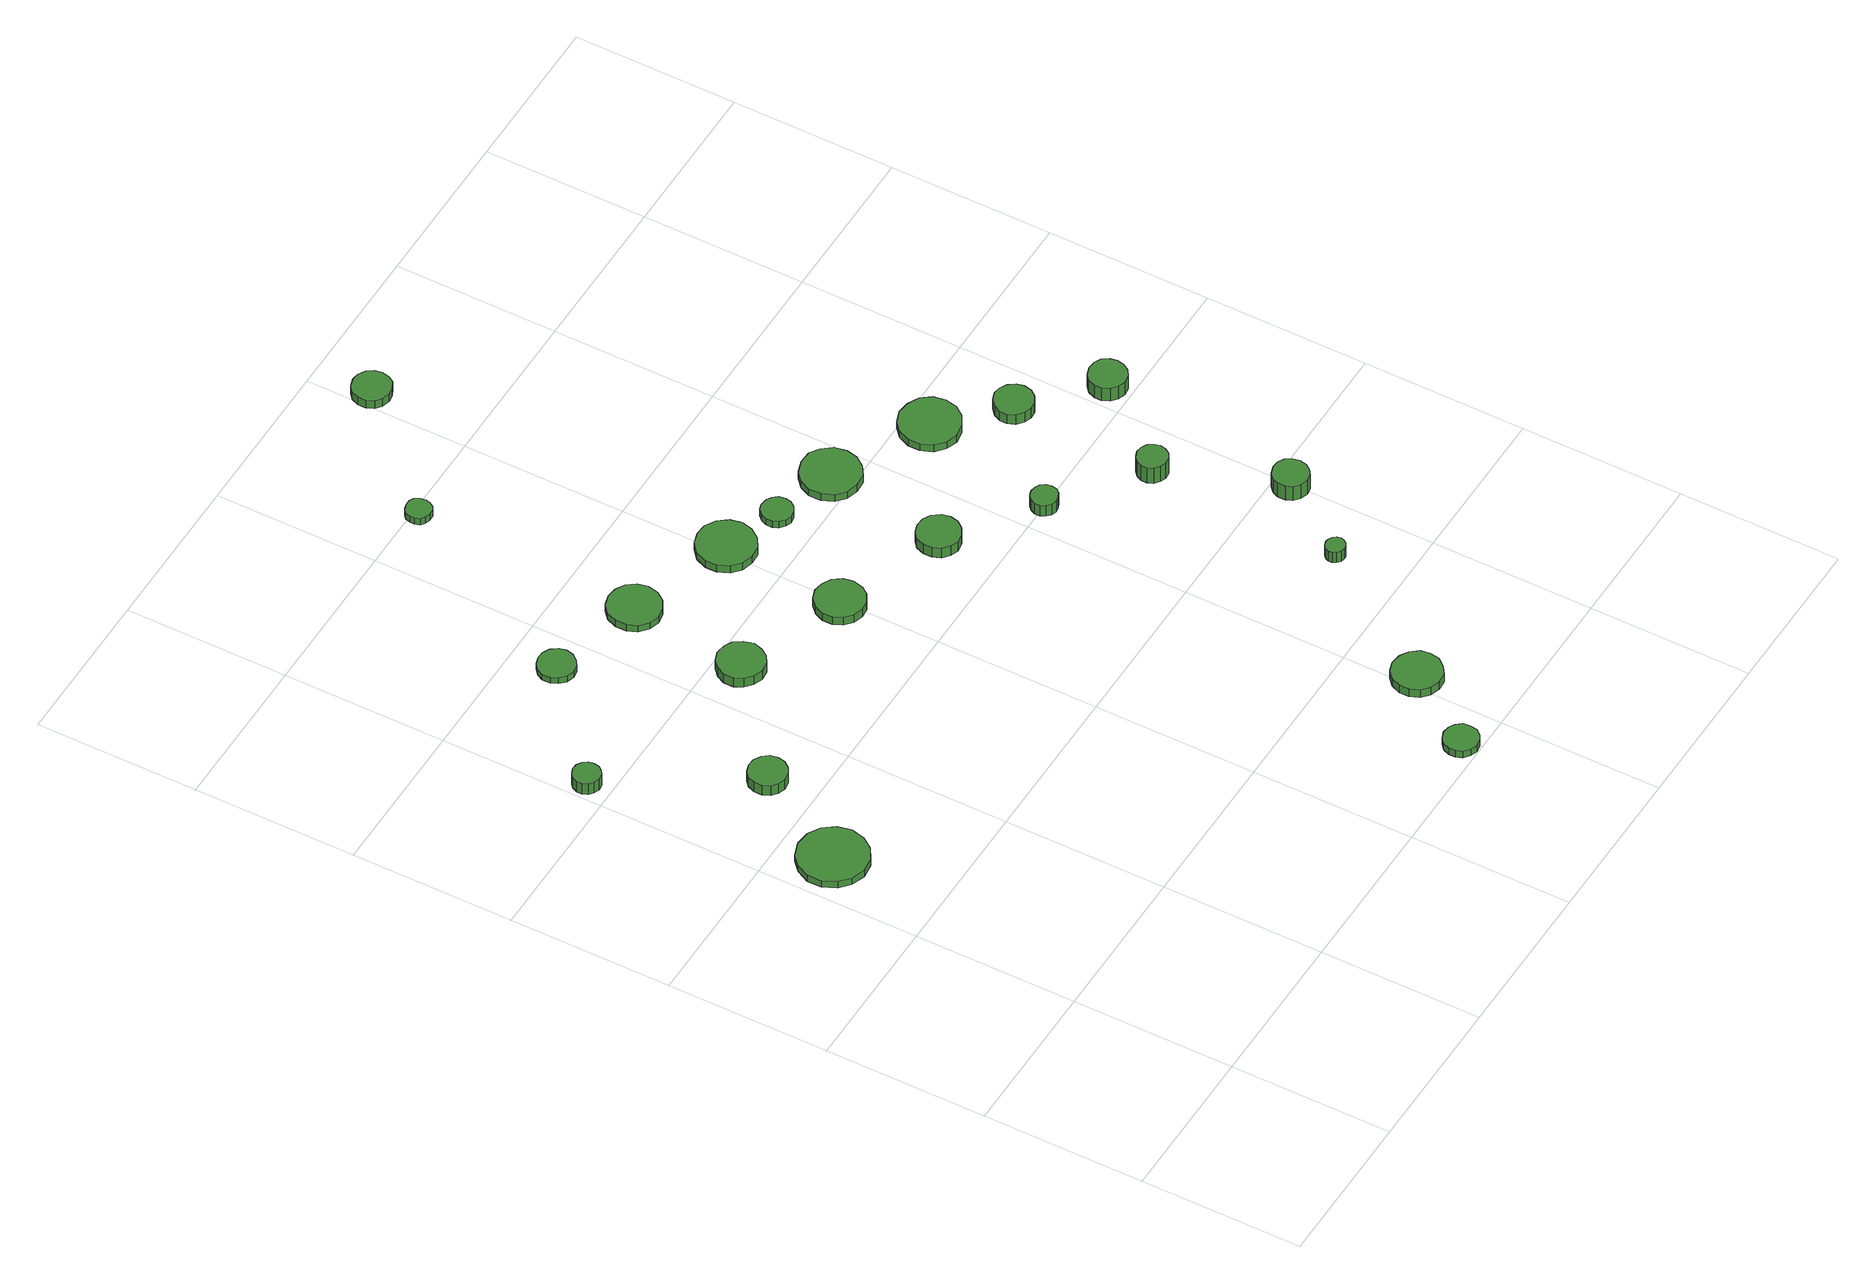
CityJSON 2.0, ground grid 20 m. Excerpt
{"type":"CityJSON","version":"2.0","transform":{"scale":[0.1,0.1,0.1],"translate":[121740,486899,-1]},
"CityObjects":{
"tree1":{"type":"SolitaryVegetationObject","attributes":{"function":"something"},"geometry":[{"type":"MultiSurface","lod":"1","boundaries":[[[0,1,2,3,4,5,6,7,8,9,10,11,12,13,14]],[[15,16,17,18,19,20,21,22,23,24,25,26,27,28,29]],[[0,29,28,1]],[[1,28,27,2]],[[2,27,26,3]],[[3,26,25,4]],[[4,25,24,5]],[[5,24,23,6]],[[6,23,22,7]],[[7,22,21,8]],[[8,21,20,9]],[[9,20,19,10]],[[10,19,18,11]],[[11,18,17,12]],[[12,17,16,13]],[[13,16,15,14]],[[14,15,29,0]]]}]},
"tree2":{"type":"SolitaryVegetationObject","attributes":{"function":"something"},"geometry":[{"type":"MultiSurface","lod":"1","boundaries":[[[30,31,32,33,34,35,36,37,38,39,40,41,42,43,44]],[[45,46,47,48,49,50,51,52,53,54,55,56,57,58,59]],[[30,59,58,31]],[[31,58,57,32]],[[32,57,56,33]],[[33,56,55,34]],[[34,55,54,35]],[[35,54,53,36]],[[36,53,52,37]],[[37,52,51,38]],[[38,51,50,39]],[[39,50,49,40]],[[40,49,48,41]],[[41,48,47,42]],[[42,47,46,43]],[[43,46,45,44]],[[44,45,59,30]]]}]},
"tree3":{"type":"SolitaryVegetationObject","attributes":{"function":"something"},"geometry":[{"type":"MultiSurface","lod":"1","boundaries":[[[60,61,62,63,64,65,66,67,68,69,70,71,72,73,74]],[[75,76,77,78,79,80,81,82,83,84,85,86,87,88,89]],[[60,89,88,61]],[[61,88,87,62]],[[62,87,86,63]],[[63,86,85,64]],[[64,85,84,65]],[[65,84,83,66]],[[66,83,82,67]],[[67,82,81,68]],[[68,81,80,69]],[[69,80,79,70]],[[70,79,78,71]],[[71,78,77,72]],[[72,77,76,73]],[[73,76,75,74]],[[74,75,89,60]]]}]},
"tree4":{"type":"SolitaryVegetationObject","attributes":{"function":"something"},"geometry":[{"type":"MultiSurface","lod":"1","boundaries":[[[90,91,92,93,94,95,96,97,98,99,100,101,102,103,104]],[[105,106,107,108,109,110,111,112,113,114,115,116,117,118,119]],[[90,119,118,91]],[[91,118,117,92]],[[92,117,116,93]],[[93,116,115,94]],[[94,115,114,95]],[[95,114,113,96]],[[96,113,112,97]],[[97,112,111,98]],[[98,111,110,99]],[[99,110,109,100]],[[100,109,108,101]],[[101,108,107,102]],[[102,107,106,103]],[[103,106,105,104]],[[104,105,119,90]]]}]},
"tree5":{"type":"SolitaryVegetationObject","attributes":{"function":"something"},"geometry":[{"type":"MultiSurface","lod":"1","boundaries":[[[120,121,122,123,124,125,126,127,128,129,130,131,132,133,134]],[[135,136,137,138,139,140,141,142,143,144,145,146,147,148,149]],[[120,149,148,121]],[[121,148,147,122]],[[122,147,146,123]],[[123,146,145,124]],[[124,145,144,125]],[[125,144,143,126]],[[126,143,142,127]],[[127,142,141,128]],[[128,141,140,129]],[[129,140,139,130]],[[130,139,138,131]],[[131,138,137,132]],[[132,137,136,133]],[[133,136,135,134]],[[134,135,149,120]]]}]},
"tree6":{"type":"SolitaryVegetationObject","attributes":{"function":"something"}},
"tree7":{"type":"SolitaryVegetationObject","attributes":{"function":"something"},"geometry":[{"type":"MultiSurface","lod":"1","boundaries":[[[150,151,152,153,154,155,156,157,158,159,160,161,162,163,164]],[[165,166,167,168,169,170,171,172,173,174,175,176,177,178,179]],[[150,179,178,151]],[[151,178,177,152]],[[152,177,176,153]],[[153,176,175,154]],[[154,175,174,155]],[[155,174,173,156]],[[156,173,172,157]],[[157,172,171,158]],[[158,171,170,159]],[[159,170,169,160]],[[160,169,168,161]],[[161,168,167,162]],[[162,167,166,163]],[[163,166,165,164]],[[164,165,179,150]]]}]},
"tree8":{"type":"SolitaryVegetationObject","attributes":{"function":"something"},"geometry":[{"type":"MultiSurface","lod":"1","boundaries":[[[180,181,182,183,184,185,186,187,188,189,190,191,192,193,194]],[[195,196,197,198,199,200,201,202,203,204,205,206,207,208,209]],[[180,209,208,181]],[[181,208,207,182]],[[182,207,206,183]],[[183,206,205,184]],[[184,205,204,185]],[[185,204,203,186]],[[186,203,202,187]],[[187,202,201,188]],[[188,201,200,189]],[[189,200,199,190]],[[190,199,198,191]],[[191,198,197,192]],[[192,197,196,193]],[[193,196,195,194]],[[194,195,209,180]]]}]},
"tree9":{"type":"SolitaryVegetationObject","attributes":{"function":"something"},"geometry":[{"type":"MultiSurface","lod":"1","boundaries":[[[210,211,212,213,214,215,216,217,218,219,220,221,222,223,224]],[[225,226,227,228,229,230,231,232,233,234,235,236,237,238,239]],[[210,239,238,211]],[[211,238,237,212]],[[212,237,236,213]],[[213,236,235,214]],[[214,235,234,215]],[[215,234,233,216]],[[216,233,232,217]],[[217,232,231,218]],[[218,231,230,219]],[[219,230,229,220]],[[220,229,228,221]],[[221,228,227,222]],[[222,227,226,223]],[[223,226,225,224]],[[224,225,239,210]]]}]},
"tree10":{"type":"SolitaryVegetationObject","attributes":{"function":"something"}},
"tree11":{"type":"SolitaryVegetationObject","attributes":{"function":"something"},"geometry":[{"type":"MultiSurface","lod":"1","boundaries":[[[240,241,242,243,244,245,246,247,248,249,250,251,252,253,254]],[[255,256,257,258,259,260,261,262,263,264,265,266,267,268,269]],[[240,269,268,241]],[[241,268,267,242]],[[242,267,266,243]],[[243,266,265,244]],[[244,265,264,245]],[[245,264,263,246]],[[246,263,262,247]],[[247,262,261,248]],[[248,261,260,249]],[[249,260,259,250]],[[250,259,258,251]],[[251,258,257,252]],[[252,257,256,253]],[[253,256,255,254]],[[254,255,269,240]]]}]},
"tree12":{"type":"SolitaryVegetationObject","attributes":{"function":"something"},"geometry":[{"type":"MultiSurface","lod":"1","boundaries":[[[270,271,272,273,274,275,276,277,278,279,280,281,282,283,284]],[[285,286,287,288,289,290,291,292,293,294,295,296,297,298,299]],[[270,299,298,271]],[[271,298,297,272]],[[272,297,296,273]],[[273,296,295,274]],[[274,295,294,275]],[[275,294,293,276]],[[276,293,292,277]],[[277,292,291,278]],[[278,291,290,279]],[[279,290,289,280]],[[280,289,288,281]],[[281,288,287,282]],[[282,287,286,283]],[[283,286,285,284]],[[284,285,299,270]]]}]},
"tree13":{"type":"SolitaryVegetationObject","attributes":{"function":"something"},"geometry":[{"type":"MultiSurface","lod":"1","boundaries":[[[300,301,302,303,304,305,306,307,308,309,310,311,312,313,314]],[[315,316,317,318,319,320,321,322,323,324,325,326,327,328,329]],[[300,329,328,301]],[[301,328,327,302]],[[302,327,326,303]],[[303,326,325,304]],[[304,325,324,305]],[[305,324,323,306]],[[306,323,322,307]],[[307,322,321,308]],[[308,321,320,309]],[[309,320,319,310]],[[310,319,318,311]],[[311,318,317,312]],[[312,317,316,313]],[[313,316,315,314]],[[314,315,329,300]]]}]},
"tree14":{"type":"SolitaryVegetationObject","attributes":{"function":"something"}},
"tree15":{"type":"SolitaryVegetationObject","attributes":{"function":"something"},"geometry":[{"type":"MultiSurface","lod":"1","boundaries":[[[330,331,332,333,334,335,336,337,338,339,340,341,342,343,344]],[[345,346,347,348,349,350,351,352,353,354,355,356,357,358,359]],[[330,359,358,331]],[[331,358,357,332]],[[332,357,356,333]],[[333,356,355,334]],[[334,355,354,335]],[[335,354,353,336]],[[336,353,352,337]],[[337,352,351,338]],[[338,351,350,339]],[[339,350,349,340]],[[340,349,348,341]],[[341,348,347,342]],[[342,347,346,343]],[[343,346,345,344]],[[344,345,359,330]]]}]},
"tree16":{"type":"SolitaryVegetationObject","attributes":{"function":"something"},"geometry":[{"type":"MultiSurface","lod":"1","boundaries":[[[360,361,362,363,364,365,366,367,368,369,370,371,372,373,374]],[[375,376,377,378,379,380,381,382,383,384,385,386,387,388,389]],[[360,389,388,361]],[[361,388,387,362]],[[362,387,386,363]],[[363,386,385,364]],[[364,385,384,365]],[[365,384,383,366]],[[366,383,382,367]],[[367,382,381,368]],[[368,381,380,369]],[[369,380,379,370]],[[370,379,378,371]],[[371,378,377,372]],[[372,377,376,373]],[[373,376,375,374]],[[374,375,389,360]]]}]},
"tree17":{"type":"SolitaryVegetationObject","attributes":{"function":"something"}},
"tree18":{"type":"SolitaryVegetationObject","attributes":{"function":"something"}},
"tree19":{"type":"SolitaryVegetationObject","attributes":{"function":"something"},"geometry":[{"type":"MultiSurface","lod":"1","boundaries":[[[390,391,392,393,394,395,396,397,398,399,400,401,402,403,404]],[[405,406,407,408,409,410,411,412,413,414,415,416,417,418,419]],[[390,419,418,391]],[[391,418,417,392]],[[392,417,416,393]],[[393,416,415,394]],[[394,415,414,395]],[[395,414,413,396]],[[396,413,412,397]],[[397,412,411,398]],[[398,411,410,399]],[[399,410,409,400]],[[400,409,408,401]],[[401,408,407,402]],[[402,407,406,403]],[[403,406,405,404]],[[404,405,419,390]]]}]},
"tree20":{"type":"SolitaryVegetationObject","attributes":{"function":"something"},"geometry":[{"type":"MultiSurface","lod":"1","boundaries":[[[420,421,422,423,424,425,426,427,428,429,430,431,432,433,434]],[[435,436,437,438,439,440,441,442,443,444,445,446,447,448,449]],[[420,449,448,421]],[[421,448,447,422]],[[422,447,446,423]],[[423,446,445,424]],[[424,445,444,425]],[[425,444,443,426]],[[426,443,442,427]],[[427,442,441,428]],[[428,441,440,429]],[[429,440,439,430]],[[430,439,438,431]],[[431,438,437,432]],[[432,437,436,433]],[[433,436,435,434]],[[434,435,449,420]]]}]},
"tree21":{"type":"SolitaryVegetationObject","attributes":{"function":"something"},"geometry":[{"type":"MultiSurface","lod":"1","boundaries":[[[450,451,452,453,454,455,456,457,458,459,460,461,462,463,464]],[[465,466,467,468,469,470,471,472,473,474,475,476,477,478,479]],[[450,479,478,451]],[[451,478,477,452]],[[452,477,476,453]],[[453,476,475,454]],[[454,475,474,455]],[[455,474,473,456]],[[456,473,472,457]],[[457,472,471,458]],[[458,471,470,459]],[[459,470,469,460]],[[460,469,468,461]],[[461,468,467,462]],[[462,467,466,463]],[[463,466,465,464]],[[464,465,479,450]]]}]},
"tree22":{"type":"SolitaryVegetationObject","attributes":{"function":"something"},"geometry":[{"type":"MultiSurface","lod":"1","boundaries":[[[480,481,482,483,484,485,486,487,488,489,490,491,492,493,494]],[[495,496,497,498,499,500,501,502,503,504,505,506,507,508,509]],[[480,509,508,481]],[[481,508,507,482]],[[482,507,506,483]],[[483,506,505,484]],[[484,505,504,485]],[[485,504,503,486]],[[486,503,502,487]],[[487,502,501,488]],[[488,501,500,489]],[[489,500,499,490]],[[490,499,498,491]],[[491,498,497,492]],[[492,497,496,493]],[[493,496,495,494]],[[494,495,509,480]]]}]},
"tree23":{"type":"SolitaryVegetationObject","attributes":{"function":"something"},"geometry":[{"type":"MultiSurface","lod":"1","boundaries":[[[510,511,512,513,514,515,516,517,518,519,520,521,522,523,524]],[[525,526,527,528,529,530,531,532,533,534,535,536,537,538,539]],[[510,539,538,511]],[[511,538,537,512]],[[512,537,536,513]],[[513,536,535,514]],[[514,535,534,515]],[[515,534,533,516]],[[516,533,532,517]],[[517,532,531,518]],[[518,531,530,519]],[[519,530,529,520]],[[520,529,528,521]],[[521,528,527,522]],[[522,527,526,523]],[[523,526,525,524]],[[524,525,539,510]]]}]},
"tree24":{"type":"SolitaryVegetationObject","attributes":{"function":"something"},"geometry":[{"type":"MultiSurface","lod":"1","boundaries":[[[540,541,542,543,544,545,546,547,548,549,550,551,552,553,554]],[[555,556,557,558,559,560,561,562,563,564,565,566,567,568,569]],[[540,569,568,541]],[[541,568,567,542]],[[542,567,566,543]],[[543,566,565,544]],[[544,565,564,545]],[[545,564,563,546]],[[546,563,562,547]],[[547,562,561,548]],[[548,561,560,549]],[[549,560,559,550]],[[550,559,558,551]],[[551,558,557,552]],[[552,557,556,553]],[[553,556,555,554]],[[554,555,569,540]]]}]},
"tree25":{"type":"SolitaryVegetationObject","attributes":{"function":"something"},"geometry":[{"type":"MultiSurface","lod":"1","boundaries":[[[570,571,572,573,574,575,576,577,578,579,580,581,582,583,584]],[[585,586,587,588,589,590,591,592,593,594,595,596,597,598,599]],[[570,599,598,571]],[[571,598,597,572]],[[572,597,596,573]],[[573,596,595,574]],[[574,595,594,575]],[[575,594,593,576]],[[576,593,592,577]],[[577,592,591,578]],[[578,591,590,579]],[[579,590,589,580]],[[580,589,588,581]],[[581,588,587,582]],[[582,587,586,583]],[[583,586,585,584]],[[584,585,599,570]]]}]},
"tree26":{"type":"SolitaryVegetationObject","attributes":{"function":"something"},"geometry":[{"type":"MultiSurface","lod":"1","boundaries":[[[600,601,602,603,604,605,606,607,608,609,610,611,612,613,614]],[[615,616,617,618,619,620,621,622,623,624,625,626,627,628,629]],[[600,629,628,601]],[[601,628,627,602]],[[602,627,626,603]],[[603,626,625,604]],[[604,625,624,605]],[[605,624,623,606]],[[606,623,622,607]],[[607,622,621,608]],[[608,621,620,609]],[[609,620,619,610]],[[610,619,618,611]],[[611,618,617,612]],[[612,617,616,613]],[[613,616,615,614]],[[614,615,629,600]]]}]},
"tree27":{"type":"SolitaryVegetationObject","attributes":{"function":"something"},"geometry":[{"type":"MultiSurface","lod":"1","boundaries":[[[630,631,632,633,634,635,636,637,638,639,640,641,642,643,644]],[[645,646,647,648,649,650,651,652,653,654,655,656,657,658,659]],[[630,659,658,631]],[[631,658,657,632]],[[632,657,656,633]],[[633,656,655,634]],[[634,655,654,635]],[[635,654,653,636]],[[636,653,652,637]],[[637,652,651,638]],[[638,651,650,639]],[[639,650,649,640]],[[640,649,648,641]],[[641,648,647,642]],[[642,647,646,643]],[[643,646,645,644]],[[644,645,659,630]]]}]},
"tree28":{"type":"SolitaryVegetationObject","attributes":{"function":"something"}},
"tree29":{"type":"SolitaryVegetationObject","attributes":{"function":"something"}},
"tree30":{"type":"SolitaryVegetationObject","attributes":{"function":"something"}},
"tree31":{"type":"SolitaryVegetationObject","attributes":{"function":"something"}},
"tree32":{"type":"SolitaryVegetationObject","attributes":{"function":"something"}},
"tree33":{"type":"SolitaryVegetationObject","attributes":{"function":"something"}},
"tree34":{"type":"SolitaryVegetationObject","attributes":{"function":"something"}},
"tree35":{"type":"SolitaryVegetationObject","attributes":{"function":"something"}},
"tree36":{"type":"SolitaryVegetationObject","attributes":{"function":"something"}},
"tree37":{"type":"SolitaryVegetationObject","attributes":{"function":"something"}},
"tree38":{"type":"SolitaryVegetationObject","attributes":{"function":"something"}},
"tree39":{"type":"SolitaryVegetationObject","attributes":{"function":"something"}}
},
"vertices":[
[96,536,16],[92,553,16],[82,567,16],[67,576,16],[49,578,16],[32,572,16],[20,561,16],[12,545,16],[12,527,16],[20,511,16],[32,500,16],[49,494,16],[67,496,16],[82,505,16],[92,519,16],[92,519,6],[82,505,6],[67,496,6],[49,494,6],[32,500,6],[20,511,6],[12,527,6],[12,545,6],[20,561,6],[32,572,6],[49,578,6],[67,576,6],[82,567,6],[92,553,6],[96,536,6],
[38,830,22],[37,837,22],[33,842,22],[27,846,22],[20,847,22],[13,844,22],[8,840,22],[5,833,22],[5,827,22],[8,820,22],[13,816,22],[20,813,22],[27,814,22],[33,818,22],[37,823,22],[37,823,5],[33,818,5],[27,814,5],[20,813,5],[13,816,5],[8,820,5],[5,827,5],[5,833,5],[8,840,5],[13,844,5],[20,847,5],[27,846,5],[33,842,5],[37,837,5],[38,830,5],
[148,659,20],[146,669,20],[140,676,20],[132,681,20],[122,682,20],[113,679,20],[106,673,20],[102,664,20],[102,654,20],[106,645,20],[113,639,20],[122,636,20],[132,637,20],[140,642,20],[146,650,20],[146,650,5],[140,642,5],[132,637,5],[122,636,5],[113,639,5],[106,645,5],[102,654,5],[102,664,5],[106,673,5],[113,679,5],[122,682,5],[132,681,5],[140,676,5],[146,669,5],[148,659,5],
[179,945,14],[177,954,14],[171,962,14],[163,966,14],[154,967,14],[145,964,14],[138,958,14],[134,950,14],[134,940,14],[138,932,14],[145,925,14],[154,922,14],[163,923,14],[171,928,14],[177,936,14],[177,936,5],[171,928,5],[163,923,5],[154,922,5],[145,925,5],[138,932,5],[134,940,5],[134,950,5],[138,958,5],[145,964,5],[154,967,5],[163,966,5],[171,962,5],[177,954,5],[179,945,5],
[286,768,19],[283,780,19],[276,790,19],[266,795,19],[254,797,19],[243,793,19],[234,785,19],[229,774,19],[229,762,19],[234,752,19],[243,744,19],[254,740,19],[266,741,19],[276,747,19],[283,757,19],[283,757,5],[276,747,5],[266,741,5],[254,740,5],[243,744,5],[234,752,5],[229,762,5],[229,774,5],[234,785,5],[243,793,5],[254,797,5],[266,795,5],[276,790,5],[283,780,5],[286,768,5],
[308,914,14],[305,927,14],[297,938,14],[286,944,14],[273,946,14],[260,942,14],[250,933,14],[245,921,14],[245,907,14],[250,895,14],[260,886,14],[273,882,14],[286,884,14],[297,890,14],[305,901,14],[305,901,4],[297,890,4],[286,884,4],[273,882,4],[260,886,4],[250,895,4],[245,907,4],[245,921,4],[250,933,4],[260,942,4],[273,946,4],[286,944,4],[297,938,4],[305,927,4],[308,914,4],
[570,22,16],[569,31,16],[563,38,16],[556,42,16],[547,43,16],[539,40,16],[532,34,16],[529,26,16],[529,18,16],[532,10,16],[539,4,16],[547,1,16],[556,2,16],[563,6,16],[569,13,16],[569,13,6],[563,6,6],[556,2,6],[547,1,6],[539,4,6],[532,10,6],[529,18,6],[529,26,6],[532,34,6],[539,40,6],[547,43,6],[556,42,6],[563,38,6],[569,31,6],[570,22,6],
[424,721,17],[421,733,17],[414,743,17],[403,749,17],[391,751,17],[379,747,17],[370,738,17],[365,727,17],[365,714,17],[370,703,17],[379,695,17],[391,691,17],[403,692,17],[414,698,17],[421,708,17],[421,708,5],[414,698,5],[403,692,5],[391,691,5],[379,695,5],[370,703,5],[365,714,5],[365,727,5],[370,738,5],[379,747,5],[391,751,5],[403,749,5],[414,743,5],[421,733,5],[424,721,5],
[297,1191,18],[296,1197,18],[292,1203,18],[287,1206,18],[280,1206,18],[274,1204,18],[269,1200,18],[267,1194,18],[267,1188,18],[269,1182,18],[274,1178,18],[280,1176,18],[287,1176,18],[292,1179,18],[296,1185,18],[296,1185,8],[292,1179,8],[287,1176,8],[280,1176,8],[274,1178,8],[269,1182,8],[267,1188,8],[267,1194,8],[269,1200,8],[274,1204,8],[280,1206,8],[287,1206,8],[292,1203,8],[296,1197,8],[297,1191,8],
[643,114,17],[641,126,17],[633,136,17],[623,142,17],[610,144,17],[598,140,17],[589,132,17],[584,120,17],[584,108,17],[589,96,17],[598,88,17],[610,84,17],[623,85,17],[633,92,17],[641,102,17],[641,102,5],[633,92,5],[623,85,5],[610,84,5],[598,88,5],[589,96,5],[584,108,5],[584,120,5],[589,132,5],[598,140,5],[610,144,5],[623,142,5],[633,136,5],[641,126,5],[643,114,5],
[442,872,15],[439,886,15],[430,898,15],[417,906,15],[403,907,15],[389,903,15],[378,893,15],[372,879,15],[372,865,15],[378,851,15],[389,841,15],[403,837,15],[417,838,15],[430,846,15],[439,858,15],[439,858,4],[430,846,4],[417,838,4],[403,837,4],[389,841,4],[378,851,4],[372,865,4],[372,879,4],[378,893,4],[389,903,4],[403,907,4],[417,906,4],[430,898,4],[439,886,4],[442,872,4],
[498,849,14],[497,857,14],[492,863,14],[485,867,14],[477,868,14],[470,866,14],[464,860,14],[461,853,14],[461,845,14],[464,838,14],[470,833,14],[477,830,14],[485,831,14],[492,835,14],[497,842,14],[497,842,4],[492,835,4],[485,831,4],[477,830,4],[470,833,4],[464,838,4],[461,845,4],[461,853,4],[464,860,4],[470,866,4],[477,868,4],[485,867,4],[492,863,4],[497,857,4],[498,849,4],
[560,675,19],[558,686,19],[551,695,19],[542,700,19],[531,701,19],[521,698,19],[513,691,19],[509,681,19],[509,670,19],[513,660,19],[521,653,19],[531,649,19],[542,651,19],[551,656,19],[558,665,19],[558,665,4],[551,656,4],[542,651,4],[531,649,4],[521,653,4],[513,660,4],[509,670,4],[509,681,4],[513,691,4],[521,698,4],[531,701,4],[542,700,4],[551,695,4],[558,686,4],[560,675,4],
[593,825,16],[590,840,16],[581,852,16],[569,860,16],[554,861,16],[539,856,16],[528,846,16],[522,833,16],[522,818,16],[528,804,16],[539,794,16],[554,790,16],[569,791,16],[581,799,16],[590,811,16],[590,811,5],[581,799,5],[569,791,5],[554,790,5],[539,794,5],[528,804,5],[522,818,5],[522,833,5],[528,846,5],[539,856,5],[554,861,5],[569,860,5],[581,852,5],[590,840,5],[593,825,5],
[438,1326,22],[436,1335,22],[431,1343,22],[422,1348,22],[413,1349,22],[403,1346,22],[396,1340,22],[392,1331,22],[392,1321,22],[396,1312,22],[403,1306,22],[413,1303,22],[422,1304,22],[431,1309,22],[436,1316,22],[436,1316,10],[431,1309,10],[422,1304,10],[413,1303,10],[403,1306,10],[396,1312,10],[392,1321,10],[392,1331,10],[396,1340,10],[403,1346,10],[413,1349,10],[422,1348,10],[431,1343,10],[436,1335,10],[438,1326,10],
[743,284,21],[742,289,21],[739,293,21],[734,296,21],[730,296,21],[725,295,21],[721,291,21],[719,287,21],[719,282,21],[721,278,21],[725,274,21],[730,273,21],[734,273,21],[739,276,21],[742,280,21],[742,280,5],[739,276,5],[734,273,5],[730,273,5],[725,274,5],[721,278,5],[719,282,5],[719,287,5],[721,291,5],[725,295,5],[730,296,5],[734,296,5],[739,293,5],[742,289,5],[743,284,5],
[653,600,22],[652,607,22],[648,612,22],[642,615,22],[635,616,22],[629,614,22],[624,609,22],[621,603,22],[621,597,22],[624,591,22],[629,586,22],[635,584,22],[642,585,22],[648,588,22],[652,593,22],[652,593,5],[648,588,5],[642,585,5],[635,584,5],[629,586,5],[624,591,5],[621,597,5],[621,603,5],[624,609,5],[629,614,5],[635,616,5],[642,615,5],[648,612,5],[652,607,5],[653,600,5],
[760,523,29],[758,530,29],[754,536,29],[747,540,29],[739,541,29],[732,538,29],[726,533,29],[723,526,29],[723,519,29],[726,512,29],[732,507,29],[739,504,29],[747,505,29],[754,509,29],[758,515,29],[758,515,5],[754,509,5],[747,505,5],[739,504,5],[732,507,5],[726,512,5],[723,519,5],[723,526,5],[726,533,5],[732,538,5],[739,541,5],[747,540,5],[754,536,5],[758,530,5],[760,523,5],
[713,768,17],[710,783,17],[701,795,17],[687,802,17],[672,804,17],[658,799,17],[647,789,17],[641,775,17],[641,760,17],[647,746,17],[658,736,17],[672,731,17],[687,733,17],[701,741,17],[710,753,17],[710,753,6],[701,741,6],[687,733,6],[672,731,6],[658,736,6],[647,746,6],[641,760,6],[641,775,6],[647,789,6],[658,799,6],[672,804,6],[687,802,6],[701,795,6],[710,783,6],[713,768,6],
[818,379,27],[816,387,27],[811,395,27],[804,399,27],[795,400,27],[786,397,27],[779,391,27],[776,383,27],[776,374,27],[779,366,27],[786,360,27],[795,357,27],[804,358,27],[811,363,27],[816,370,27],[816,370,5],[811,363,5],[804,358,5],[795,357,5],[786,360,5],[779,366,5],[776,374,5],[776,383,5],[779,391,5],[786,397,5],[795,400,5],[804,399,5],[811,395,5],[816,387,5],[818,379,5],
[771,702,21],[769,711,21],[763,719,21],[754,724,21],[745,725,21],[736,722,21],[728,715,21],[724,706,21],[724,697,21],[728,688,21],[736,681,21],[745,678,21],[754,679,21],[763,684,21],[769,692,21],[769,692,6],[763,684,6],[754,679,6],[745,678,6],[736,681,6],[728,688,6],[724,697,6],[724,706,6],[728,715,6],[736,722,6],[745,725,6],[754,724,6],[763,719,6],[769,711,6],[771,702,6],
[851,629,26],[849,638,26],[844,646,26],[836,650,26],[826,651,26],[817,648,26],[810,642,26],[806,633,26],[806,624,26],[810,615,26],[817,609,26],[826,606,26],[836,607,26],[844,612,26],[849,620,26],[849,620,6],[844,612,6],[836,607,6],[826,606,6],[817,609,6],[810,615,6],[806,624,6],[806,633,6],[810,642,6],[817,648,6],[826,651,6],[836,650,6],[844,646,6],[849,638,6],[851,629,6]
]}
